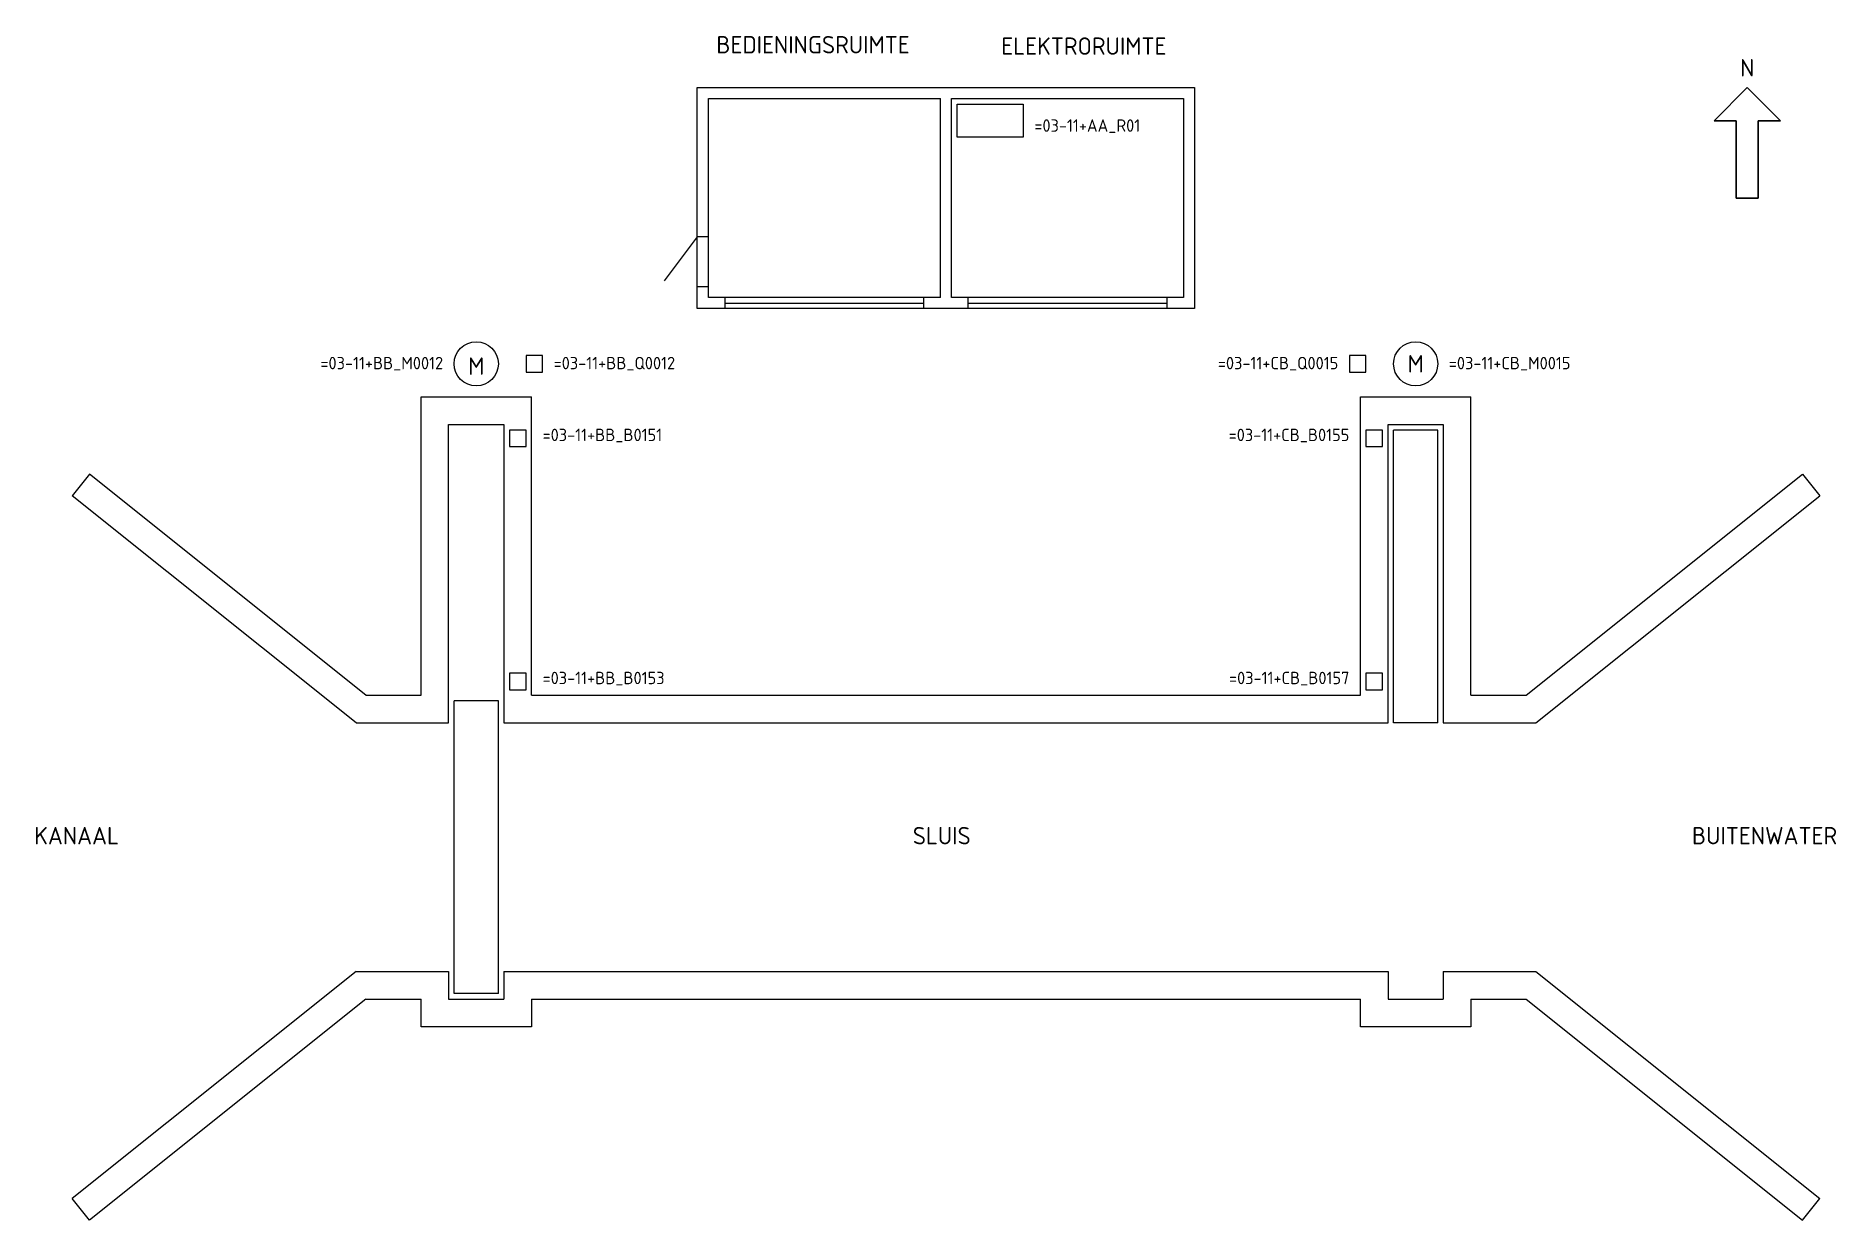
# Model space of a CAD drawing. Header units: metres. Extents: x 3.6 to 36.1, y 3.5 to 24.9.
import ezdxf
from ezdxf.enums import TextEntityAlignment as Align

# ---------------------------------------------------------------- set-up
doc = ezdxf.new("R2010")
doc.units = ezdxf.units.M
doc.layers.add('N-CO-KL-ET_COMPONENT-T25', color=7, linetype='Continuous', lineweight=25)
for name, color, linetype, lineweight, plot in [('N-CO-KL-ET_SCHEMA-G', 50, 'Continuous', 35, False), ('N-CO-KL-ET_SCHEMA-T35', 50, 'Continuous', 35, False), ('N-CO-KL-ET_SCHEMA_COMPONENT-G', 10, 'Continuous', 25, False), ('N-CO-KL-ET_SCHEMA_COMPONENT-T35', 50, 'Continuous', 35, False)]:
    doc.layers.add(name, color=color, linetype=linetype, lineweight=lineweight, plot=plot)
doc.styles.add('NLCS-ISO', font='NLCS-ISO.ttf')

msp = doc.modelspace()

# ---------------------------------------------------------------- linework, layer by layer
at = {"layer": 'N-CO-KL-ET_SCHEMA-G'}
for p, q in [((34.527, 23.952), (33.927, 23.352)), ((34.527, 23.952), (35.127, 23.352)), ((33.927, 23.352), (34.327, 23.352)), ((34.327, 23.352), (34.327, 21.952)), ((34.727, 21.952), (34.727, 23.352)), ((34.727, 23.352), (35.127, 23.352)), ((34.327, 21.952), (34.727, 21.952))]:
    msp.add_line(p, q, dxfattribs=at)
at = {"layer": 'N-CO-KL-ET_SCHEMA_COMPONENT-G'}
for p, q in [((15.527, 19.952), (15.527, 23.952)), ((15.527, 23.952), (24.527, 23.952)), ((24.527, 23.952), (24.527, 19.952)), ((15.727, 23.752), (19.927, 23.752)), ((15.727, 20.152), (15.727, 23.752)), ((19.927, 20.152), (19.927, 23.752)), ((20.127, 20.152), (20.127, 23.752)), ((20.127, 23.752), (24.327, 23.752)), ((20.227, 23.652), (21.427, 23.652)), ((20.227, 23.052), (20.227, 23.652)), ((21.427, 23.652), (21.427, 23.052)), ((24.327, 23.752), (24.327, 20.152)), ((21.427, 23.052), (20.227, 23.052)), ((15.527, 21.252), (14.927, 20.452)), ((15.727, 21.252), (15.527, 21.252)), ((15.527, 20.352), (15.727, 20.352)), ((24.527, 19.952), (15.527, 19.952)), ((19.927, 20.152), (15.727, 20.152)), ((16.027, 20.152), (16.027, 19.952)), ((16.027, 20.052), (19.627, 20.052)), ((19.627, 19.952), (19.627, 20.152)), ((24.327, 20.152), (20.127, 20.152)), ((20.427, 19.952), (20.427, 20.152)), ((20.427, 20.052), (24.027, 20.052)), ((24.027, 19.952), (24.027, 20.152)), ((12.727, 19.102), (12.427, 19.102)), ((12.427, 19.102), (12.427, 18.802)), ((12.727, 18.802), (12.727, 19.102)), ((27.627, 19.102), (27.327, 19.102)), ((27.327, 19.102), (27.327, 18.802)), ((27.627, 18.802), (27.627, 19.102)), ((12.427, 18.802), (12.727, 18.802)), ((27.327, 18.802), (27.627, 18.802)), ((10.527, 18.352), (12.527, 18.352)), ((10.527, 12.952), (10.527, 18.352)), ((12.527, 12.952), (12.527, 18.352)), ((27.527, 12.952), (27.527, 18.352)), ((27.527, 18.352), (29.527, 18.352)), ((29.527, 12.952), (29.527, 18.352)), ((11.027, 17.852), (12.027, 17.852)), ((11.027, 12.452), (11.027, 17.852)), ((12.027, 17.852), (12.027, 12.452)), ((12.127, 17.752), (12.127, 17.452)), ((12.427, 17.752), (12.127, 17.752)), ((12.427, 17.452), (12.427, 17.752)), ((27.927, 17.752), (27.627, 17.752)), ((27.627, 17.752), (27.627, 17.452)), ((27.927, 17.452), (27.927, 17.752)), ((28.027, 12.452), (28.027, 17.852)), ((28.027, 17.852), (29.027, 17.852)), ((28.127, 12.452), (28.127, 17.752)), ((28.927, 17.752), (28.127, 17.752)), ((28.927, 12.452), (28.927, 17.752)), ((29.027, 17.852), (29.027, 12.452)), ((12.127, 17.452), (12.427, 17.452)), ((27.627, 17.452), (27.927, 17.452)), ((4.527, 16.952), (4.215, 16.562)), ((9.527, 12.952), (4.527, 16.952)), ((30.527, 12.952), (35.527, 16.952)), ((35.527, 16.952), (35.839, 16.562)), ((9.352, 12.452), (4.215, 16.562)), ((30.702, 12.452), (35.839, 16.562)), ((12.427, 13.352), (12.127, 13.352)), ((12.127, 13.352), (12.127, 13.052)), ((12.127, 13.052), (12.427, 13.052)), ((12.427, 13.052), (12.427, 13.352)), ((27.627, 13.352), (27.627, 13.052)), ((27.927, 13.352), (27.627, 13.352)), ((27.627, 13.052), (27.927, 13.052)), ((27.927, 13.052), (27.927, 13.352)), ((9.527, 12.952), (10.527, 12.952)), ((11.927, 12.852), (11.127, 12.852)), ((11.127, 7.552), (11.127, 12.852)), ((11.927, 7.552), (11.927, 12.852)), ((12.527, 12.952), (27.527, 12.952)), ((29.527, 12.952), (30.527, 12.952)), ((9.352, 12.452), (11.027, 12.452)), ((12.027, 12.452), (28.027, 12.452)), ((28.927, 12.452), (28.127, 12.452)), ((29.027, 12.452), (30.702, 12.452)), ((9.352, 7.952), (4.215, 3.843)), ((9.352, 7.952), (11.027, 7.952)), ((11.027, 7.952), (11.027, 7.452)), ((12.027, 7.952), (28.027, 7.952)), ((12.027, 7.952), (12.027, 7.452)), ((28.027, 7.952), (28.027, 7.452)), ((29.027, 7.952), (30.702, 7.952)), ((29.027, 7.952), (29.027, 7.452)), ((30.702, 7.952), (35.839, 3.843)), ((11.927, 7.552), (11.127, 7.552)), ((9.527, 7.452), (4.527, 3.452)), ((9.527, 7.452), (10.527, 7.452)), ((10.527, 6.952), (10.527, 7.452)), ((11.027, 7.452), (12.027, 7.452)), ((12.527, 7.452), (27.527, 7.452)), ((12.527, 7.452), (12.527, 6.952)), ((27.527, 6.952), (27.527, 7.452)), ((28.027, 7.452), (29.027, 7.452)), ((28.027, 7.452), (29.027, 7.452)), ((29.527, 7.452), (30.527, 7.452)), ((29.527, 7.452), (29.527, 6.952)), ((30.527, 7.452), (35.527, 3.452)), ((12.527, 6.952), (10.527, 6.952)), ((29.527, 6.952), (27.527, 6.952)), ((4.527, 3.452), (4.215, 3.843)), ((35.527, 3.452), (35.839, 3.843))]:
    msp.add_line(p, q, dxfattribs=at)
for centre in [(11.527, 18.952), (28.527, 18.952)]:
    msp.add_circle(centre, 0.4, dxfattribs=at)

# ---------------------------------------------------------------- texts
at = {"layer": 'N-CO-KL-ET_COMPONENT-T25', "style": 'NLCS-ISO'}
for s, p in [('=03-11+AA_R01', (21.627, 23.152)), ('=03-11+BB_Q0012', (12.927, 18.852)), ('=03-11+CB_M0015', (29.127, 18.852)), ('=03-11+BB_B0151', (12.727, 17.552)), ('=03-11+BB_B0153', (12.727, 13.152))]:
    msp.add_text(s, height=0.225, dxfattribs=at).set_placement(p)
for s, p in [('=03-11+BB_M0012', (10.927, 18.852)), ('=03-11+CB_Q0015', (27.127, 18.852)), ('=03-11+CB_B0155', (27.327, 17.552)), ('=03-11+CB_B0157', (27.327, 13.152))]:
    msp.add_text(s, height=0.225, dxfattribs=at).set_placement(p, align=Align.RIGHT)
at = {"layer": 'N-CO-KL-ET_SCHEMA-T35', "style": 'NLCS-ISO'}
for s, p in [('BEDIENINGSRUIMTE', (17.621, 24.57)), ('ELEKTRORUIMTE', (22.523, 24.545)), ('N', (34.527, 24.152))]:
    msp.add_text(s, height=0.315, dxfattribs=at).set_placement(p, align=Align.CENTER)
for s, p in [('KANAAL', (3.527, 10.252)), ('SLUIS', (19.427, 10.252)), ('BUITENWATER', (33.527, 10.252))]:
    msp.add_text(s, height=0.315, dxfattribs=at).set_placement(p)
at = {"layer": 'N-CO-KL-ET_SCHEMA_COMPONENT-T35', "style": 'NLCS-ISO'}
msp.add_text('M', height=0.315, dxfattribs=at).set_placement((11.527, 18.752), align=Align.CENTER)
msp.add_text('M', height=0.315, dxfattribs=at).set_placement((28.527, 18.952), align=Align.MIDDLE)

doc.saveas('drawing.dxf')
